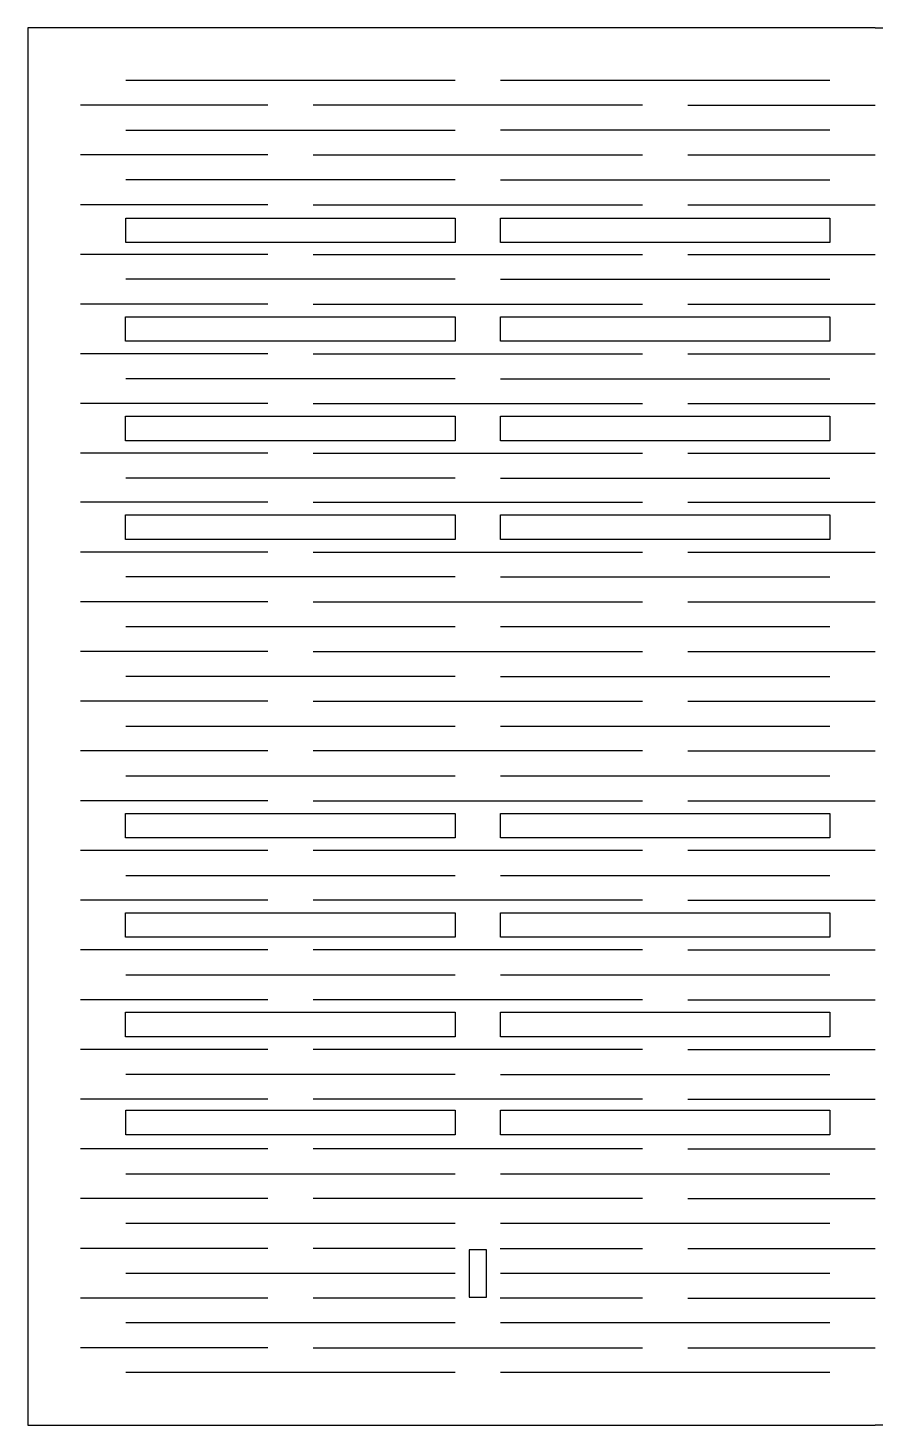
# Model space of a CAD drawing. Extents: x 14 to 984, y -280 to 520.
# Drawn here: x 14 to 499, y -280 to 520 of the extents above; entities that cross this region are included whole.
import ezdxf

# ---------------------------------------------------------------- set-up
doc = ezdxf.new("R2010")
doc.units = 0
doc.header["$MEASUREMENT"] = 0
doc.layers.add('CALQUE_1', color=7, linetype='CONTINUOUS')

# ---------------------------------------------------------------- blocks, each defined once
blk = doc.blocks.new('BLOCK_2')
at = {"layer": 'CALQUE_1', "color": 7}
blk.add_lwpolyline([(498.88, 519.6), (983.91, 519.6), (983.91, -280.4), (498.88, -280.4)], dxfattribs=at)
blk = doc.blocks.new('BLOCK_6')
at = {"layer": 'CALQUE_1', "color": 7}
blk.add_lwpolyline([(498.93, 20.14), (498.88, 20.14)], dxfattribs=at)
blk = doc.blocks.new('BLOCK_8')
at = {"layer": 'CALQUE_1', "color": 7}
blk.add_lwpolyline([(498.88, 77.09), (498.93, 77.09)], dxfattribs=at)
blk = doc.blocks.new('BLOCK_9')
at = {"layer": 'CALQUE_1', "color": 7}
blk.add_lwpolyline([(498.93, 48.61), (498.88, 48.61)], dxfattribs=at)
blk = doc.blocks.new('BLOCK_11')
at = {"layer": 'CALQUE_1', "color": 7}
blk.add_lwpolyline([(498.88, 105.57), (498.93, 105.57)], dxfattribs=at)
blk = doc.blocks.new('BLOCK_139')
at = {"layer": 'CALQUE_1', "color": 7}
blk.add_lwpolyline([(498.93, 519.6), (13.91, 519.6), (13.91, -280.4), (498.93, -280.4)], dxfattribs=at)
blk = doc.blocks.new('BLOCK_140')
at = {"layer": 'CALQUE_1', "color": 7}
blk.add_lwpolyline([(266.45, -207.09), (276.45, -207.09), (276.45, -180.09), (266.45, -180.09), (266.45, -207.09)], dxfattribs=at)
blk = doc.blocks.new('BLOCK_141')
at = {"layer": 'CALQUE_1', "color": 7}
blk.add_lwpolyline([(498.93, 219.48), (498.88, 219.48)], dxfattribs=at)
blk = doc.blocks.new('BLOCK_142')
at = {"layer": 'CALQUE_1', "color": 7}
blk.add_lwpolyline([(498.93, 247.96), (498.88, 247.96)], dxfattribs=at)
blk = doc.blocks.new('BLOCK_143')
at = {"layer": 'CALQUE_1', "color": 7}
blk.add_lwpolyline([(498.88, 20.14), (498.93, 20.14)], dxfattribs=at)
blk = doc.blocks.new('BLOCK_144')
at = {"layer": 'CALQUE_1', "color": 7}
blk.add_lwpolyline([(498.93, 162.52), (498.88, 162.52)], dxfattribs=at)
blk = doc.blocks.new('BLOCK_145')
at = {"layer": 'CALQUE_1', "color": 7}
blk.add_lwpolyline([(498.93, 77.09), (498.88, 77.09)], dxfattribs=at)
blk = doc.blocks.new('BLOCK_146')
at = {"layer": 'CALQUE_1', "color": 7}
blk.add_lwpolyline([(498.88, 48.61), (498.93, 48.61)], dxfattribs=at)
blk = doc.blocks.new('BLOCK_147')
at = {"layer": 'CALQUE_1', "color": 7}
blk.add_lwpolyline([(498.93, 191), (498.88, 191)], dxfattribs=at)
blk = doc.blocks.new('BLOCK_148')
at = {"layer": 'CALQUE_1', "color": 7}
blk.add_lwpolyline([(498.93, 105.57), (498.88, 105.57)], dxfattribs=at)
blk = doc.blocks.new('BLOCK_149')
at = {"layer": 'CALQUE_1', "color": 7}
blk.add_lwpolyline([(498.93, 134.05), (498.88, 134.05)], dxfattribs=at)
blk = doc.blocks.new('BLOCK_150')
at = {"layer": 'CALQUE_1', "color": 7}
blk.add_lwpolyline([(177.19, 219.48), (365.7, 219.48)], dxfattribs=at)
blk = doc.blocks.new('BLOCK_151')
at = {"layer": 'CALQUE_1', "color": 7}
blk.add_lwpolyline([(177.19, 247.96), (365.7, 247.96)], dxfattribs=at)
blk = doc.blocks.new('BLOCK_152')
at = {"layer": 'CALQUE_1', "color": 7}
blk.add_lwpolyline([(151.17, 219.48), (43.91, 219.48)], dxfattribs=at)
blk = doc.blocks.new('BLOCK_153')
at = {"layer": 'CALQUE_1', "color": 7}
blk.add_lwpolyline([(391.72, 247.96), (498.88, 247.96)], dxfattribs=at)
blk = doc.blocks.new('BLOCK_154')
at = {"layer": 'CALQUE_1', "color": 7}
blk.add_lwpolyline([(151.17, 247.96), (43.91, 247.96)], dxfattribs=at)
blk = doc.blocks.new('BLOCK_155')
at = {"layer": 'CALQUE_1', "color": 7}
blk.add_lwpolyline([(391.72, 219.48), (498.88, 219.48)], dxfattribs=at)
blk = doc.blocks.new('BLOCK_156')
at = {"layer": 'CALQUE_1', "color": 7}
blk.add_lwpolyline([(151.17, 20.14), (43.91, 20.14)], dxfattribs=at)
blk = doc.blocks.new('BLOCK_157')
at = {"layer": 'CALQUE_1', "color": 7}
blk.add_lwpolyline([(365.7, 105.57), (177.19, 105.57)], dxfattribs=at)
blk = doc.blocks.new('BLOCK_158')
at = {"layer": 'CALQUE_1', "color": 7}
blk.add_lwpolyline([(391.72, 105.57), (498.88, 105.57)], dxfattribs=at)
blk = doc.blocks.new('BLOCK_159')
at = {"layer": 'CALQUE_1', "color": 7}
blk.add_lwpolyline([(391.72, 20.14), (498.88, 20.14)], dxfattribs=at)
blk = doc.blocks.new('BLOCK_160')
at = {"layer": 'CALQUE_1', "color": 7}
blk.add_lwpolyline([(365.7, 48.61), (177.19, 48.61)], dxfattribs=at)
blk = doc.blocks.new('BLOCK_161')
at = {"layer": 'CALQUE_1', "color": 7}
blk.add_lwpolyline([(284.46, 119.81), (472.97, 119.81)], dxfattribs=at)
blk = doc.blocks.new('BLOCK_162')
at = {"layer": 'CALQUE_1', "color": 7}
blk.add_lwpolyline([(472.97, 176.76), (284.46, 176.76)], dxfattribs=at)
blk = doc.blocks.new('BLOCK_163')
at = {"layer": 'CALQUE_1', "color": 7}
blk.add_lwpolyline([(284.46, 148.28), (472.97, 148.28)], dxfattribs=at)
blk = doc.blocks.new('BLOCK_164')
at = {"layer": 'CALQUE_1', "color": 7}
blk.add_lwpolyline([(284.46, 34.37), (472.97, 34.37)], dxfattribs=at)
blk = doc.blocks.new('BLOCK_165')
at = {"layer": 'CALQUE_1', "color": 7}
blk.add_lwpolyline([(151.17, 162.52), (43.91, 162.52)], dxfattribs=at)
blk = doc.blocks.new('BLOCK_166')
at = {"layer": 'CALQUE_1', "color": 7}
blk.add_lwpolyline([(151.17, 77.09), (43.91, 77.09)], dxfattribs=at)
blk = doc.blocks.new('BLOCK_167')
at = {"layer": 'CALQUE_1', "color": 7}
blk.add_lwpolyline([(177.19, 162.52), (365.7, 162.52)], dxfattribs=at)
blk = doc.blocks.new('BLOCK_168')
at = {"layer": 'CALQUE_1', "color": 7}
blk.add_lwpolyline([(151.17, 48.61), (43.91, 48.61)], dxfattribs=at)
blk = doc.blocks.new('BLOCK_169')
at = {"layer": 'CALQUE_1', "color": 7}
blk.add_lwpolyline([(284.46, 91.33), (472.97, 91.33)], dxfattribs=at)
blk = doc.blocks.new('BLOCK_170')
at = {"layer": 'CALQUE_1', "color": 7}
blk.add_lwpolyline([(151.17, 191), (43.91, 191)], dxfattribs=at)
blk = doc.blocks.new('BLOCK_171')
at = {"layer": 'CALQUE_1', "color": 7}
blk.add_lwpolyline([(177.19, 134.05), (365.7, 134.05)], dxfattribs=at)
blk = doc.blocks.new('BLOCK_172')
at = {"layer": 'CALQUE_1', "color": 7}
blk.add_lwpolyline([(498.88, 48.61), (391.72, 48.61)], dxfattribs=at)
blk = doc.blocks.new('BLOCK_173')
at = {"layer": 'CALQUE_1', "color": 7}
blk.add_lwpolyline([(365.7, 20.14), (177.19, 20.14)], dxfattribs=at)
blk = doc.blocks.new('BLOCK_174')
at = {"layer": 'CALQUE_1', "color": 7}
blk.add_lwpolyline([(69.92, 34.37), (258.44, 34.37)], dxfattribs=at)
blk = doc.blocks.new('BLOCK_175')
at = {"layer": 'CALQUE_1', "color": 7}
blk.add_lwpolyline([(391.72, 162.52), (498.88, 162.52)], dxfattribs=at)
blk = doc.blocks.new('BLOCK_176')
at = {"layer": 'CALQUE_1', "color": 7}
blk.add_lwpolyline([(258.44, 176.76), (69.92, 176.76)], dxfattribs=at)
blk = doc.blocks.new('BLOCK_177')
at = {"layer": 'CALQUE_1', "color": 7}
blk.add_lwpolyline([(177.19, 77.09), (365.7, 77.09)], dxfattribs=at)
blk = doc.blocks.new('BLOCK_178')
at = {"layer": 'CALQUE_1', "color": 7}
blk.add_lwpolyline([(151.17, 105.57), (43.91, 105.57)], dxfattribs=at)
blk = doc.blocks.new('BLOCK_179')
at = {"layer": 'CALQUE_1', "color": 7}
blk.add_lwpolyline([(258.44, 205.24), (69.92, 205.24)], dxfattribs=at)
blk = doc.blocks.new('BLOCK_180')
at = {"layer": 'CALQUE_1', "color": 7}
blk.add_lwpolyline([(258.44, 148.28), (69.92, 148.28)], dxfattribs=at)
blk = doc.blocks.new('BLOCK_181')
at = {"layer": 'CALQUE_1', "color": 7}
blk.add_lwpolyline([(177.19, 191), (365.7, 191)], dxfattribs=at)
blk = doc.blocks.new('BLOCK_182')
at = {"layer": 'CALQUE_1', "color": 7}
blk.add_lwpolyline([(391.72, 191), (498.88, 191)], dxfattribs=at)
blk = doc.blocks.new('BLOCK_183')
at = {"layer": 'CALQUE_1', "color": 7}
blk.add_lwpolyline([(391.72, 134.05), (498.88, 134.05)], dxfattribs=at)
blk = doc.blocks.new('BLOCK_184')
at = {"layer": 'CALQUE_1', "color": 7}
blk.add_lwpolyline([(69.92, 91.33), (258.44, 91.33)], dxfattribs=at)
blk = doc.blocks.new('BLOCK_185')
at = {"layer": 'CALQUE_1', "color": 7}
blk.add_lwpolyline([(391.72, 77.09), (498.88, 77.09)], dxfattribs=at)
blk = doc.blocks.new('BLOCK_186')
at = {"layer": 'CALQUE_1', "color": 7}
blk.add_lwpolyline([(284.46, 205.24), (472.97, 205.24)], dxfattribs=at)
blk = doc.blocks.new('BLOCK_187')
at = {"layer": 'CALQUE_1', "color": 7}
blk.add_lwpolyline([(69.92, 119.81), (258.44, 119.81)], dxfattribs=at)
blk = doc.blocks.new('BLOCK_188')
at = {"layer": 'CALQUE_1', "color": 7}
blk.add_lwpolyline([(151.17, 134.05), (43.91, 134.05)], dxfattribs=at)
blk = doc.blocks.new('BLOCK_189')
at = {"layer": 'CALQUE_1', "color": 7}
blk.add_lwpolyline([(498.93, 475.36), (498.88, 475.36)], dxfattribs=at)
blk = doc.blocks.new('BLOCK_190')
at = {"layer": 'CALQUE_1', "color": 7}
blk.add_lwpolyline([(498.93, 276.02), (498.88, 276.02)], dxfattribs=at)
blk = doc.blocks.new('BLOCK_191')
at = {"layer": 'CALQUE_1', "color": 7}
blk.add_lwpolyline([(498.93, 418.4), (498.88, 418.4)], dxfattribs=at)
blk = doc.blocks.new('BLOCK_192')
at = {"layer": 'CALQUE_1', "color": 7}
blk.add_lwpolyline([(498.93, 332.97), (498.88, 332.97)], dxfattribs=at)
blk = doc.blocks.new('BLOCK_193')
at = {"layer": 'CALQUE_1', "color": 7}
blk.add_lwpolyline([(498.93, 304.49), (498.88, 304.49)], dxfattribs=at)
blk = doc.blocks.new('BLOCK_194')
at = {"layer": 'CALQUE_1', "color": 7}
blk.add_lwpolyline([(498.93, 446.88), (498.88, 446.88)], dxfattribs=at)
blk = doc.blocks.new('BLOCK_195')
at = {"layer": 'CALQUE_1', "color": 7}
blk.add_lwpolyline([(498.93, 361.45), (498.88, 361.45)], dxfattribs=at)
blk = doc.blocks.new('BLOCK_196')
at = {"layer": 'CALQUE_1', "color": 7}
blk.add_lwpolyline([(498.93, 389.93), (498.88, 389.93)], dxfattribs=at)
blk = doc.blocks.new('BLOCK_197')
at = {"layer": 'CALQUE_1', "color": 7}
blk.add_lwpolyline([(284.46, 489.6), (472.97, 489.6)], dxfattribs=at)
blk = doc.blocks.new('BLOCK_198')
at = {"layer": 'CALQUE_1', "color": 7}
blk.add_lwpolyline([(69.92, 489.6), (258.44, 489.6)], dxfattribs=at)
blk = doc.blocks.new('BLOCK_199')
at = {"layer": 'CALQUE_1', "color": 7}
blk.add_lwpolyline([(365.7, 475.36), (177.19, 475.36)], dxfattribs=at)
blk = doc.blocks.new('BLOCK_200')
at = {"layer": 'CALQUE_1', "color": 7}
blk.add_lwpolyline([(151.17, 475.36), (43.91, 475.36)], dxfattribs=at)
blk = doc.blocks.new('BLOCK_201')
at = {"layer": 'CALQUE_1', "color": 7}
blk.add_lwpolyline([(391.72, 475.36), (498.88, 475.36)], dxfattribs=at)
blk = doc.blocks.new('BLOCK_202')
at = {"layer": 'CALQUE_1', "color": 7}
blk.add_lwpolyline([(151.17, 276.02), (43.91, 276.02)], dxfattribs=at)
blk = doc.blocks.new('BLOCK_203')
at = {"layer": 'CALQUE_1', "color": 7}
blk.add_lwpolyline([(258.44, 261.78), (69.92, 261.78)], dxfattribs=at)
blk = doc.blocks.new('BLOCK_204')
at = {"layer": 'CALQUE_1', "color": 7}
blk.add_lwpolyline([(177.19, 361.45), (365.7, 361.45)], dxfattribs=at)
blk = doc.blocks.new('BLOCK_205')
at = {"layer": 'CALQUE_1', "color": 7}
blk.add_lwpolyline([(284.46, 261.78), (472.97, 261.78)], dxfattribs=at)
blk = doc.blocks.new('BLOCK_206')
at = {"layer": 'CALQUE_1', "color": 7}
blk.add_lwpolyline([(391.72, 361.45), (498.88, 361.45)], dxfattribs=at)
blk = doc.blocks.new('BLOCK_207')
at = {"layer": 'CALQUE_1', "color": 7}
blk.add_lwpolyline([(391.72, 276.02), (498.88, 276.02)], dxfattribs=at)
blk = doc.blocks.new('BLOCK_208')
at = {"layer": 'CALQUE_1', "color": 7}
blk.add_lwpolyline([(177.19, 304.49), (365.7, 304.49)], dxfattribs=at)
blk = doc.blocks.new('BLOCK_209')
at = {"layer": 'CALQUE_1', "color": 7}
blk.add_lwpolyline([(284.46, 375.69), (472.97, 375.69)], dxfattribs=at)
blk = doc.blocks.new('BLOCK_210')
at = {"layer": 'CALQUE_1', "color": 7}
blk.add_lwpolyline([(284.46, 432.64), (472.97, 432.64)], dxfattribs=at)
blk = doc.blocks.new('BLOCK_211')
at = {"layer": 'CALQUE_1', "color": 7}
blk.add_lwpolyline([(258.44, 318.73), (69.92, 318.73)], dxfattribs=at)
blk = doc.blocks.new('BLOCK_212')
at = {"layer": 'CALQUE_1', "color": 7}
blk.add_lwpolyline([(151.17, 418.4), (43.91, 418.4)], dxfattribs=at)
blk = doc.blocks.new('BLOCK_213')
at = {"layer": 'CALQUE_1', "color": 7}
blk.add_lwpolyline([(151.17, 332.97), (43.91, 332.97)], dxfattribs=at)
blk = doc.blocks.new('BLOCK_214')
at = {"layer": 'CALQUE_1', "color": 7}
blk.add_lwpolyline([(177.19, 418.4), (365.7, 418.4)], dxfattribs=at)
blk = doc.blocks.new('BLOCK_215')
at = {"layer": 'CALQUE_1', "color": 7}
blk.add_lwpolyline([(151.17, 304.49), (43.91, 304.49)], dxfattribs=at)
blk = doc.blocks.new('BLOCK_216')
at = {"layer": 'CALQUE_1', "color": 7}
blk.add_lwpolyline([(151.17, 446.88), (43.91, 446.88)], dxfattribs=at)
blk = doc.blocks.new('BLOCK_217')
at = {"layer": 'CALQUE_1', "color": 7}
blk.add_lwpolyline([(177.19, 389.93), (365.7, 389.93)], dxfattribs=at)
blk = doc.blocks.new('BLOCK_218')
at = {"layer": 'CALQUE_1', "color": 7}
blk.add_lwpolyline([(391.72, 304.49), (498.88, 304.49)], dxfattribs=at)
blk = doc.blocks.new('BLOCK_219')
at = {"layer": 'CALQUE_1', "color": 7}
blk.add_lwpolyline([(177.19, 276.02), (365.7, 276.02)], dxfattribs=at)
blk = doc.blocks.new('BLOCK_220')
at = {"layer": 'CALQUE_1', "color": 7}
blk.add_lwpolyline([(391.72, 418.4), (498.88, 418.4)], dxfattribs=at)
blk = doc.blocks.new('BLOCK_221')
at = {"layer": 'CALQUE_1', "color": 7}
blk.add_lwpolyline([(258.44, 432.64), (69.92, 432.64)], dxfattribs=at)
blk = doc.blocks.new('BLOCK_222')
at = {"layer": 'CALQUE_1', "color": 7}
blk.add_lwpolyline([(177.19, 332.97), (365.7, 332.97)], dxfattribs=at)
blk = doc.blocks.new('BLOCK_223')
at = {"layer": 'CALQUE_1', "color": 7}
blk.add_lwpolyline([(151.17, 361.45), (43.91, 361.45)], dxfattribs=at)
blk = doc.blocks.new('BLOCK_224')
at = {"layer": 'CALQUE_1', "color": 7}
blk.add_lwpolyline([(69.92, 461.12), (258.44, 461.12)], dxfattribs=at)
blk = doc.blocks.new('BLOCK_225')
at = {"layer": 'CALQUE_1', "color": 7}
blk.add_lwpolyline([(177.19, 446.88), (365.7, 446.88)], dxfattribs=at)
blk = doc.blocks.new('BLOCK_226')
at = {"layer": 'CALQUE_1', "color": 7}
blk.add_lwpolyline([(391.72, 446.88), (498.88, 446.88)], dxfattribs=at)
blk = doc.blocks.new('BLOCK_227')
at = {"layer": 'CALQUE_1', "color": 7}
blk.add_lwpolyline([(391.72, 389.93), (498.88, 389.93)], dxfattribs=at)
blk = doc.blocks.new('BLOCK_228')
at = {"layer": 'CALQUE_1', "color": 7}
blk.add_lwpolyline([(284.46, 318.73), (472.97, 318.73)], dxfattribs=at)
blk = doc.blocks.new('BLOCK_229')
at = {"layer": 'CALQUE_1', "color": 7}
blk.add_lwpolyline([(391.72, 332.97), (498.88, 332.97)], dxfattribs=at)
blk = doc.blocks.new('BLOCK_230')
at = {"layer": 'CALQUE_1', "color": 7}
blk.add_lwpolyline([(472.97, 461.12), (284.46, 461.12)], dxfattribs=at)
blk = doc.blocks.new('BLOCK_231')
at = {"layer": 'CALQUE_1', "color": 7}
blk.add_lwpolyline([(258.44, 375.69), (69.92, 375.69)], dxfattribs=at)
blk = doc.blocks.new('BLOCK_232')
at = {"layer": 'CALQUE_1', "color": 7}
blk.add_lwpolyline([(151.17, 389.93), (43.91, 389.93)], dxfattribs=at)
blk = doc.blocks.new('BLOCK_233')
at = {"layer": 'CALQUE_1', "color": 7}
blk.add_lwpolyline([(284.46, -22.58), (472.97, -22.58)], dxfattribs=at)
blk = doc.blocks.new('BLOCK_234')
at = {"layer": 'CALQUE_1', "color": 7}
blk.add_lwpolyline([(69.92, -22.58), (258.44, -22.58)], dxfattribs=at)
blk = doc.blocks.new('BLOCK_235')
at = {"layer": 'CALQUE_1', "color": 7}
blk.add_lwpolyline([(365.7, -36.82), (177.19, -36.82)], dxfattribs=at)
blk = doc.blocks.new('BLOCK_236')
at = {"layer": 'CALQUE_1', "color": 7}
blk.add_lwpolyline([(365.65, -8.34), (177.14, -8.34)], dxfattribs=at)
blk = doc.blocks.new('BLOCK_237')
at = {"layer": 'CALQUE_1', "color": 7}
blk.add_lwpolyline([(151.17, -36.82), (43.91, -36.82)], dxfattribs=at)
blk = doc.blocks.new('BLOCK_238')
at = {"layer": 'CALQUE_1', "color": 7}
blk.add_lwpolyline([(391.72, -8.34), (498.88, -8.34)], dxfattribs=at)
blk = doc.blocks.new('BLOCK_239')
at = {"layer": 'CALQUE_1', "color": 7}
blk.add_lwpolyline([(151.17, -8.34), (43.91, -8.34)], dxfattribs=at)
blk = doc.blocks.new('BLOCK_240')
at = {"layer": 'CALQUE_1', "color": 7}
blk.add_lwpolyline([(391.72, -36.82), (498.88, -36.82)], dxfattribs=at)
blk = doc.blocks.new('BLOCK_241')
at = {"layer": 'CALQUE_1', "color": 7}
blk.add_lwpolyline([(151.17, -236.16), (43.91, -236.16)], dxfattribs=at)
blk = doc.blocks.new('BLOCK_242')
at = {"layer": 'CALQUE_1', "color": 7}
blk.add_lwpolyline([(258.44, -250.4), (69.92, -250.4)], dxfattribs=at)
blk = doc.blocks.new('BLOCK_243')
at = {"layer": 'CALQUE_1', "color": 7}
blk.add_lwpolyline([(365.7, -150.73), (177.19, -150.73)], dxfattribs=at)
blk = doc.blocks.new('BLOCK_244')
at = {"layer": 'CALQUE_1', "color": 7}
blk.add_lwpolyline([(472.97, -250.4), (284.46, -250.4)], dxfattribs=at)
blk = doc.blocks.new('BLOCK_245')
at = {"layer": 'CALQUE_1', "color": 7}
blk.add_lwpolyline([(391.72, -150.73), (498.88, -150.73)], dxfattribs=at)
blk = doc.blocks.new('BLOCK_246')
at = {"layer": 'CALQUE_1', "color": 7}
blk.add_lwpolyline([(391.72, -236.16), (498.88, -236.16)], dxfattribs=at)
blk = doc.blocks.new('BLOCK_247')
at = {"layer": 'CALQUE_1', "color": 7}
blk.add_lwpolyline([(365.7, -207.69), (284.33, -207.69)], dxfattribs=at)
blk = doc.blocks.new('BLOCK_248')
at = {"layer": 'CALQUE_1', "color": 7}
blk.add_lwpolyline([(258.56, -207.69), (177.19, -207.69)], dxfattribs=at)
blk = doc.blocks.new('BLOCK_249')
at = {"layer": 'CALQUE_1', "color": 7}
blk.add_lwpolyline([(284.46, -136.49), (472.97, -136.49)], dxfattribs=at)
blk = doc.blocks.new('BLOCK_250')
at = {"layer": 'CALQUE_1', "color": 7}
blk.add_lwpolyline([(472.97, -221.92), (284.46, -221.92)], dxfattribs=at)
blk = doc.blocks.new('BLOCK_251')
at = {"layer": 'CALQUE_1', "color": 7}
blk.add_lwpolyline([(69.92, -193.45), (258.44, -193.45)], dxfattribs=at)
blk = doc.blocks.new('BLOCK_252')
at = {"layer": 'CALQUE_1', "color": 7}
blk.add_lwpolyline([(151.17, -93.77), (43.91, -93.77)], dxfattribs=at)
blk = doc.blocks.new('BLOCK_253')
at = {"layer": 'CALQUE_1', "color": 7}
blk.add_lwpolyline([(151.17, -179.21), (43.91, -179.21)], dxfattribs=at)
blk = doc.blocks.new('BLOCK_254')
at = {"layer": 'CALQUE_1', "color": 7}
blk.add_lwpolyline([(365.7, -93.77), (177.19, -93.77)], dxfattribs=at)
blk = doc.blocks.new('BLOCK_255')
at = {"layer": 'CALQUE_1', "color": 7}
blk.add_lwpolyline([(151.17, -207.69), (43.91, -207.69)], dxfattribs=at)
blk = doc.blocks.new('BLOCK_256')
at = {"layer": 'CALQUE_1', "color": 7}
blk.add_lwpolyline([(472.97, -164.97), (284.46, -164.97)], dxfattribs=at)
blk = doc.blocks.new('BLOCK_257')
at = {"layer": 'CALQUE_1', "color": 7}
blk.add_lwpolyline([(151.17, -65.3), (43.91, -65.3)], dxfattribs=at)
blk = doc.blocks.new('BLOCK_258')
at = {"layer": 'CALQUE_1', "color": 7}
blk.add_lwpolyline([(365.7, -122.25), (177.19, -122.25)], dxfattribs=at)
blk = doc.blocks.new('BLOCK_259')
at = {"layer": 'CALQUE_1', "color": 7}
blk.add_lwpolyline([(391.72, -207.69), (498.88, -207.69)], dxfattribs=at)
blk = doc.blocks.new('BLOCK_260')
at = {"layer": 'CALQUE_1', "color": 7}
blk.add_lwpolyline([(177.19, -236.16), (365.7, -236.16)], dxfattribs=at)
blk = doc.blocks.new('BLOCK_261')
at = {"layer": 'CALQUE_1', "color": 7}
blk.add_lwpolyline([(258.44, -221.92), (69.92, -221.92)], dxfattribs=at)
blk = doc.blocks.new('BLOCK_262')
at = {"layer": 'CALQUE_1', "color": 7}
blk.add_lwpolyline([(391.72, -93.77), (498.88, -93.77)], dxfattribs=at)
blk = doc.blocks.new('BLOCK_263')
at = {"layer": 'CALQUE_1', "color": 7}
blk.add_lwpolyline([(284.33, -179.21), (365.7, -179.21)], dxfattribs=at)
blk = doc.blocks.new('BLOCK_264')
at = {"layer": 'CALQUE_1', "color": 7}
blk.add_lwpolyline([(258.56, -179.21), (177.19, -179.21)], dxfattribs=at)
blk = doc.blocks.new('BLOCK_265')
at = {"layer": 'CALQUE_1', "color": 7}
blk.add_lwpolyline([(151.17, -150.73), (43.91, -150.73)], dxfattribs=at)
blk = doc.blocks.new('BLOCK_266')
at = {"layer": 'CALQUE_1', "color": 7}
blk.add_lwpolyline([(258.41, -79.59), (69.9, -79.59)], dxfattribs=at)
blk = doc.blocks.new('BLOCK_267')
at = {"layer": 'CALQUE_1', "color": 7}
blk.add_lwpolyline([(365.7, -65.3), (177.19, -65.3)], dxfattribs=at)
blk = doc.blocks.new('BLOCK_268')
at = {"layer": 'CALQUE_1', "color": 7}
blk.add_lwpolyline([(391.72, -65.3), (498.88, -65.3)], dxfattribs=at)
blk = doc.blocks.new('BLOCK_269')
at = {"layer": 'CALQUE_1', "color": 7}
blk.add_lwpolyline([(391.72, -122.25), (498.88, -122.25)], dxfattribs=at)
blk = doc.blocks.new('BLOCK_270')
at = {"layer": 'CALQUE_1', "color": 7}
blk.add_lwpolyline([(258.44, -164.97), (69.92, -164.97)], dxfattribs=at)
blk = doc.blocks.new('BLOCK_271')
at = {"layer": 'CALQUE_1', "color": 7}
blk.add_lwpolyline([(284.46, -193.45), (472.97, -193.45)], dxfattribs=at)
blk = doc.blocks.new('BLOCK_272')
at = {"layer": 'CALQUE_1', "color": 7}
blk.add_lwpolyline([(391.72, -179.21), (498.88, -179.21)], dxfattribs=at)
blk = doc.blocks.new('BLOCK_273')
at = {"layer": 'CALQUE_1', "color": 7}
blk.add_lwpolyline([(284.43, -79.59), (472.95, -79.59)], dxfattribs=at)
blk = doc.blocks.new('BLOCK_274')
at = {"layer": 'CALQUE_1', "color": 7}
blk.add_lwpolyline([(69.92, -136.49), (258.44, -136.49)], dxfattribs=at)
blk = doc.blocks.new('BLOCK_275')
at = {"layer": 'CALQUE_1', "color": 7}
blk.add_lwpolyline([(151.17, -122.25), (43.91, -122.25)], dxfattribs=at)
blk = doc.blocks.new('BLOCK_276')
at = {"layer": 'CALQUE_1', "color": 7}
blk.add_lwpolyline([(473.01, -58.06), (284.37, -58.06), (284.37, -44.06), (473.01, -44.06), (473.01, -58.06)], dxfattribs=at)
blk = doc.blocks.new('BLOCK_279')
at = {"layer": 'CALQUE_1', "color": 7}
blk.add_lwpolyline([(258.47, -58.06), (69.84, -58.06), (69.84, -44.06), (258.47, -44.06), (258.47, -58.06)], dxfattribs=at)
blk = doc.blocks.new('BLOCK_280')
at = {"layer": 'CALQUE_1', "color": 7}
blk.add_lwpolyline([(473.01, -1.1), (284.37, -1.1), (284.37, 12.9), (473.01, 12.9), (473.01, -1.1)], dxfattribs=at)
blk = doc.blocks.new('BLOCK_283')
at = {"layer": 'CALQUE_1', "color": 7}
blk.add_lwpolyline([(258.47, -1.1), (69.84, -1.1), (69.84, 12.9), (258.47, 12.9), (258.47, -1.1)], dxfattribs=at)
blk = doc.blocks.new('BLOCK_284')
at = {"layer": 'CALQUE_1', "color": 7}
blk.add_lwpolyline([(473.01, 55.85), (284.37, 55.85), (284.37, 69.85), (473.01, 69.85), (473.01, 55.85)], dxfattribs=at)
blk = doc.blocks.new('BLOCK_287')
at = {"layer": 'CALQUE_1', "color": 7}
blk.add_lwpolyline([(258.47, 55.85), (69.84, 55.85), (69.84, 69.85), (258.47, 69.85), (258.47, 55.85)], dxfattribs=at)
blk = doc.blocks.new('BLOCK_288')
at = {"layer": 'CALQUE_1', "color": 7}
blk.add_lwpolyline([(473.03, -114.16), (284.4, -114.16), (284.4, -100.16), (473.03, -100.16), (473.03, -114.16)], dxfattribs=at)
blk = doc.blocks.new('BLOCK_291')
at = {"layer": 'CALQUE_1', "color": 7}
blk.add_lwpolyline([(258.5, -114.16), (69.87, -114.16), (69.87, -100.16), (258.5, -100.16), (258.5, -114.16)], dxfattribs=at)
blk = doc.blocks.new('BLOCK_292')
at = {"layer": 'CALQUE_1', "color": 7}
blk.add_lwpolyline([(473.06, 396.74), (284.42, 396.74), (284.42, 410.74), (473.06, 410.74), (473.06, 396.74)], dxfattribs=at)
blk = doc.blocks.new('BLOCK_295')
at = {"layer": 'CALQUE_1', "color": 7}
blk.add_lwpolyline([(258.52, 396.74), (69.89, 396.74), (69.89, 410.74), (258.52, 410.74), (258.52, 396.74)], dxfattribs=at)
blk = doc.blocks.new('BLOCK_296')
at = {"layer": 'CALQUE_1', "color": 7}
blk.add_lwpolyline([(473.01, 340.21), (284.37, 340.21), (284.37, 354.21), (473.01, 354.21), (473.01, 340.21)], dxfattribs=at)
blk = doc.blocks.new('BLOCK_299')
at = {"layer": 'CALQUE_1', "color": 7}
blk.add_lwpolyline([(258.47, 340.21), (69.84, 340.21), (69.84, 354.21), (258.47, 354.21), (258.47, 340.21)], dxfattribs=at)
blk = doc.blocks.new('BLOCK_300')
at = {"layer": 'CALQUE_1', "color": 7}
blk.add_lwpolyline([(473.01, 283.26), (284.37, 283.26), (284.37, 297.26), (473.01, 297.26), (473.01, 283.26)], dxfattribs=at)
blk = doc.blocks.new('BLOCK_303')
at = {"layer": 'CALQUE_1', "color": 7}
blk.add_lwpolyline([(258.47, 283.26), (69.84, 283.26), (69.84, 297.26), (258.47, 297.26), (258.47, 283.26)], dxfattribs=at)
blk = doc.blocks.new('BLOCK_304')
at = {"layer": 'CALQUE_1', "color": 7}
blk.add_lwpolyline([(473.01, 226.72), (284.37, 226.72), (284.37, 240.72), (473.01, 240.72), (473.01, 226.72)], dxfattribs=at)
blk = doc.blocks.new('BLOCK_307')
at = {"layer": 'CALQUE_1', "color": 7}
blk.add_lwpolyline([(258.47, 226.72), (69.84, 226.72), (69.84, 240.72), (258.47, 240.72), (258.47, 226.72)], dxfattribs=at)

msp = doc.modelspace()

# ---------------------------------------------------------------- block references
at = {"layer": 'CALQUE_1'}
for name in ['BLOCK_139', 'BLOCK_2', 'BLOCK_198', 'BLOCK_197', 'BLOCK_200', 'BLOCK_199', 'BLOCK_201', 'BLOCK_189', 'BLOCK_224', 'BLOCK_230', 'BLOCK_216', 'BLOCK_225', 'BLOCK_226', 'BLOCK_194', 'BLOCK_221', 'BLOCK_210', 'BLOCK_212', 'BLOCK_214', 'BLOCK_220', 'BLOCK_191', 'BLOCK_295', 'BLOCK_292', 'BLOCK_232', 'BLOCK_217', 'BLOCK_227', 'BLOCK_196', 'BLOCK_231', 'BLOCK_209', 'BLOCK_223', 'BLOCK_204', 'BLOCK_206', 'BLOCK_195', 'BLOCK_299', 'BLOCK_296', 'BLOCK_213', 'BLOCK_222', 'BLOCK_229', 'BLOCK_192', 'BLOCK_211', 'BLOCK_228', 'BLOCK_215', 'BLOCK_208', 'BLOCK_218', 'BLOCK_193', 'BLOCK_303', 'BLOCK_300', 'BLOCK_202', 'BLOCK_219', 'BLOCK_207', 'BLOCK_190', 'BLOCK_203', 'BLOCK_205', 'BLOCK_154', 'BLOCK_307', 'BLOCK_151', 'BLOCK_304', 'BLOCK_153', 'BLOCK_142', 'BLOCK_152', 'BLOCK_150', 'BLOCK_155', 'BLOCK_141', 'BLOCK_179', 'BLOCK_186', 'BLOCK_170', 'BLOCK_181', 'BLOCK_182', 'BLOCK_147', 'BLOCK_176', 'BLOCK_162', 'BLOCK_165', 'BLOCK_167', 'BLOCK_175', 'BLOCK_144', 'BLOCK_180', 'BLOCK_163', 'BLOCK_188', 'BLOCK_171', 'BLOCK_183', 'BLOCK_149', 'BLOCK_187', 'BLOCK_161', 'BLOCK_178', 'BLOCK_157', 'BLOCK_158', 'BLOCK_11', 'BLOCK_148', 'BLOCK_184', 'BLOCK_169', 'BLOCK_166', 'BLOCK_177', 'BLOCK_185', 'BLOCK_8', 'BLOCK_145', 'BLOCK_287', 'BLOCK_284', 'BLOCK_168', 'BLOCK_160', 'BLOCK_172', 'BLOCK_9', 'BLOCK_146', 'BLOCK_174', 'BLOCK_164', 'BLOCK_156', 'BLOCK_173', 'BLOCK_159', 'BLOCK_6', 'BLOCK_143', 'BLOCK_283', 'BLOCK_280', 'BLOCK_239', 'BLOCK_236', 'BLOCK_238', 'BLOCK_234', 'BLOCK_233', 'BLOCK_237', 'BLOCK_235', 'BLOCK_240', 'BLOCK_279', 'BLOCK_276', 'BLOCK_257', 'BLOCK_267', 'BLOCK_268', 'BLOCK_266', 'BLOCK_273', 'BLOCK_252', 'BLOCK_254', 'BLOCK_262', 'BLOCK_291', 'BLOCK_288', 'BLOCK_275', 'BLOCK_258', 'BLOCK_269', 'BLOCK_274', 'BLOCK_249', 'BLOCK_265', 'BLOCK_243', 'BLOCK_245', 'BLOCK_270', 'BLOCK_256', 'BLOCK_253', 'BLOCK_264', 'BLOCK_140', 'BLOCK_263', 'BLOCK_272', 'BLOCK_251', 'BLOCK_271', 'BLOCK_255', 'BLOCK_248', 'BLOCK_247', 'BLOCK_259', 'BLOCK_261', 'BLOCK_250', 'BLOCK_241', 'BLOCK_260', 'BLOCK_246', 'BLOCK_242', 'BLOCK_244']:
    msp.add_blockref(name, (0, 0), dxfattribs=at)

doc.saveas('drawing.dxf')
